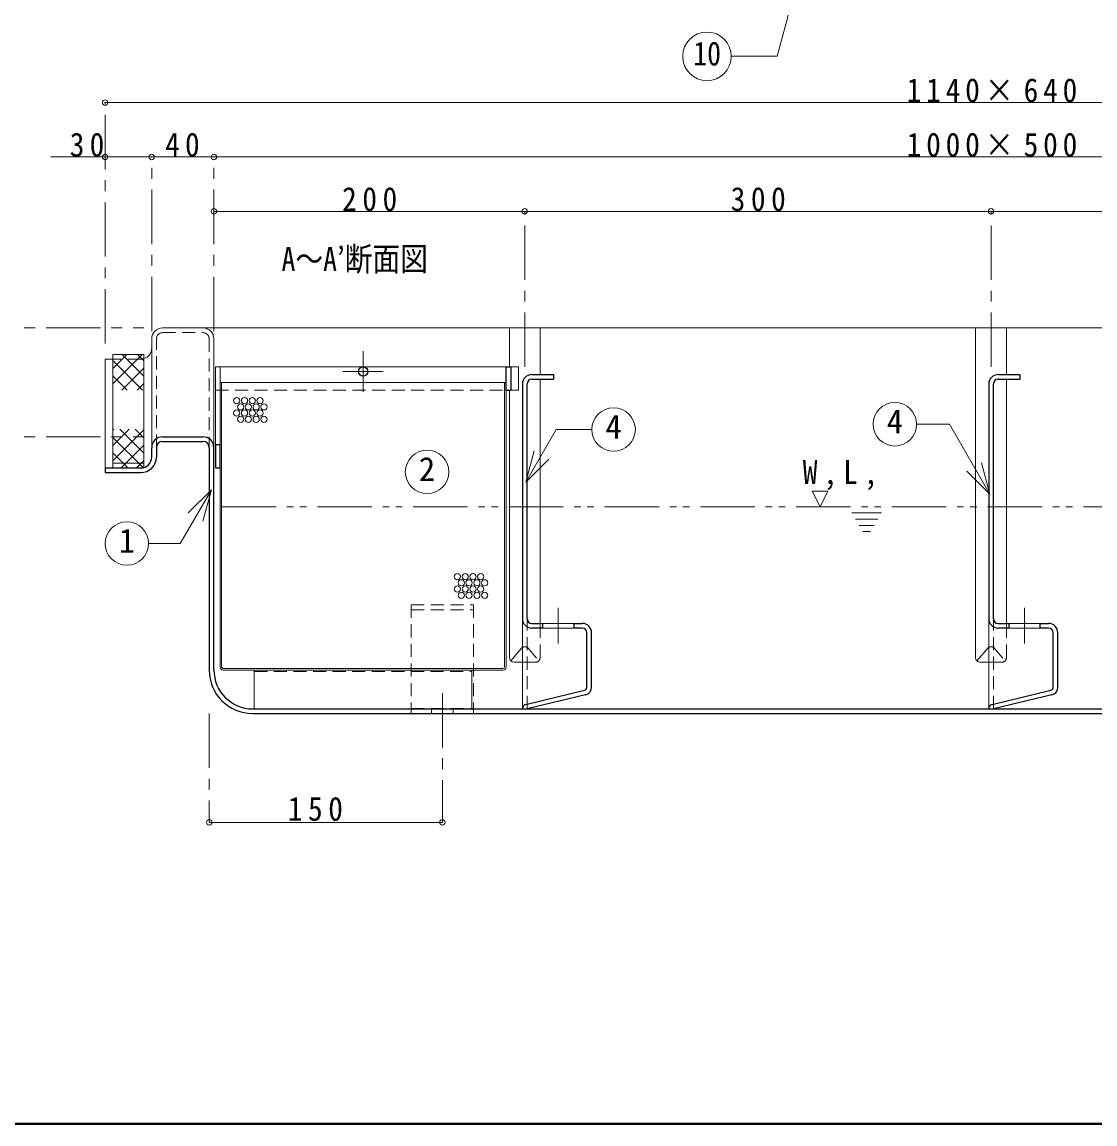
# Model space of a CAD drawing. Units: millimetres at full size, sheet at 1:7. Extents: x -1472 to 1363, y -987 to 980.
# Drawn here: x -825 to -135, y -987 to -279 of the extents above; entities that cross this region are included whole.
import ezdxf
from ezdxf.enums import TextEntityAlignment as Align

# ---------------------------------------------------------------- set-up
doc = ezdxf.new("R2010")
doc.units = ezdxf.units.MM
doc.header["$LTSCALE"] = 7
doc.header["$PDMODE"] = 32
doc.header["$PDSIZE"] = 3.5
for name, pattern in [('CHAIN1', [8, 5, -1, 1, -1]), ('DASHED1', [1.8, 1.2, -0.6]), ('DOUBLE_CHAIN1', [8.8, 5, -1, 0.6, -0.6, 0.6, -1])]:
    doc.linetypes.add(name, pattern=pattern)
doc.layers.add('0-0____1', color=4, linetype='Continuous', lineweight=9)
doc.styles.add('ＭＳ ゴシック', font='')
doc.styles.get('ＭＳ ゴシック').set_extended_font_data('MS Gothic')

msp = doc.modelspace()

# ---------------------------------------------------------------- linework, layer by layer
at = {"layer": '0-0____1', "linetype": 'CHAIN1'}
for p, q in [((-771.501, -485.38), (-771.501, -330.38)), ((-741.501, -477.38), (-741.501, -365.38)), ((-701.501, -477.38), (-701.501, -365.38)), ((-501.501, -500.38), (-501.501, -400.38)), ((-201.501, -500.38), (-201.501, -400.38)), ((-921.501, -475.38), (-746.501, -475.38)), ((-605.501, -490.38), (-605.501, -516.38)), ((-618.501, -503.38), (-592.501, -503.38)), ((-921.501, -545.38), (-746.501, -545.38)), ((-480.001, -655.38), (-480.001, -678.38)), ((-180.001, -655.38), (-180.001, -678.38)), ((-554.501, -710.18), (-554.501, -793.38)), ((-704.501, -723.38), (-704.501, -793.38))]:
    msp.add_line(p, q, dxfattribs=at)
at = {"layer": '0-0____1'}
for p, q in [((-771.501, -330.38), (368.499, -330.38)), ((-806.501, -365.38), (-741.501, -365.38)), ((-741.501, -365.38), (-701.501, -365.38)), ((-701.501, -365.38), (298.499, -365.38)), ((-701.501, -400.38), (-501.501, -400.38)), ((-501.501, -400.38), (-201.501, -400.38)), ((-201.501, -400.38), (98.499, -400.38)), ((-708.501, -475.38), (305.499, -475.38)), ((-511.404, -500.38), (-511.404, -475.38)), ((-491.599, -475.38), (-491.599, -505.38)), ((-211.404, -687.38), (-211.404, -475.38)), ((-191.599, -475.38), (-191.599, -505.38)), ((-766.501, -492.38), (-766.501, -565.38)), ((-766.501, -501.406), (-757.476, -492.38)), ((-766.501, -511.305), (-747.576, -492.38)), ((-746.501, -492.38), (-766.501, -492.38)), ((-760.479, -492.38), (-746.501, -506.358)), ((-750.579, -492.38), (-746.501, -496.458)), ((-746.501, -492.38), (-746.501, -565.088)), ((-766.501, -496.257), (-747.378, -515.38)), ((-760.677, -515.38), (-746.501, -501.205)), ((-697.501, -500.38), (-513.501, -500.38)), ((-766.501, -506.157), (-757.278, -515.38)), ((-491.599, -665.38), (-491.599, -508.38)), ((-191.599, -665.38), (-191.599, -508.38)), ((-750.777, -515.38), (-746.501, -511.104)), ((-514.501, -510.38), (-696.501, -510.38)), ((-511.404, -687.38), (-511.404, -515.38)), ((-766.501, -550.903), (-755.978, -540.38)), ((-766.501, -541.004), (-765.878, -540.38)), ((-766.501, -560.803), (-746.501, -540.803)), ((-766.501, -545.755), (-747.032, -565.224)), ((-761.976, -540.38), (-746.501, -555.855)), ((-752.077, -540.38), (-746.501, -545.956)), ((-761.179, -565.38), (-746.501, -550.702)), ((-766.501, -555.654), (-756.775, -565.38)), ((-766.501, -562.38), (-746.501, -562.38)), ((-751.28, -565.38), (-746.501, -560.602)), ((-510.53, -689.497), (-503.633, -681.269)), ((-210.53, -689.497), (-203.633, -681.269)), ((-503.001, -690.38), (-508.404, -690.38)), ((-203.001, -690.38), (-208.404, -690.38)), ((-554.501, -793.38), (-704.501, -793.38))]:
    msp.add_line(p, q, dxfattribs=at)
at = {"layer": '0-0____1', "color": 7, "lineweight": 18}
for p, q in [((-734.501, -475.38), (-708.501, -475.38)), ((-741.501, -552.38), (-741.501, -482.38)), ((-701.501, -552.38), (-701.501, -482.38)), ((-771.501, -565.38), (-771.501, -495.38)), ((-766.501, -495.38), (-771.501, -495.38)), ((-700.501, -500.38), (-697.501, -500.38)), ((-700.501, -500.38), (-700.501, -550.38)), ((-697.501, -550.38), (-697.501, -500.38)), ((-510.501, -500.38), (-505.501, -500.38)), ((-697.501, -510.38), (-696.501, -510.38)), ((-696.501, -693.38), (-696.501, -510.38)), ((-514.501, -510.38), (-513.501, -510.38)), ((-514.501, -693.38), (-514.501, -510.38)), ((-513.501, -693.38), (-513.501, -515.38)), ((-510.501, -515.38), (-505.501, -515.38)), ((-249.353, -537.319), (-228.195, -537.319)), ((-202.207, -582.332), (-228.195, -537.319)), ((-500.855, -574.63), (-481.276, -540.717)), ((-481.276, -540.717), (-458.324, -540.717)), ((-500.855, -574.63), (-495.42, -554.345)), ((-500.855, -574.63), (-486.006, -559.78)), ((-697.501, -693.38), (-697.501, -565.38)), ((-202.207, -582.332), (-207.642, -562.047)), ((-202.207, -582.332), (-217.056, -567.482)), ((-703.138, -579.383), (-723.13, -614.009)), ((-703.138, -579.383), (-717.987, -594.232)), ((-703.138, -579.383), (-708.573, -599.667)), ((-743.473, -614.009), (-723.13, -614.009)), ((-503.001, -662.38), (-503.001, -720.38)), ((-470.001, -665.38), (-490.001, -665.38)), ((-203.001, -662.38), (-203.001, -720.38)), ((-170.001, -665.38), (-190.001, -665.38)), ((-490.001, -668.38), (-470.001, -668.38)), ((-190.001, -668.38), (-170.001, -668.38)), ((-515.501, -694.38), (-695.501, -694.38)), ((-695.501, -695.38), (-515.501, -695.38)), ((-675.501, -695.38), (-675.501, -720.38)), ((-535.501, -695.38), (-535.501, -720.38))]:
    msp.add_line(p, q, dxfattribs=at)
at = {"layer": '0-0____1', "color": 7, "linetype": 'DASHED1', "lineweight": 18}
for p, q in [((-734.501, -478.38), (-708.501, -478.38)), ((-738.501, -552.38), (-738.501, -482.38)), ((-704.501, -482.38), (-704.501, -552.38)), ((-748.501, -495.38), (-766.501, -495.38)), ((-500.001, -720.38), (-500.001, -662.38)), ((-200.001, -720.38), (-200.001, -662.38))]:
    msp.add_line(p, q, dxfattribs=at)
at = {"layer": '0-0____1', "color": 5, "lineweight": 25}
for p, q in [((-513.501, -515.38), (-513.501, -500.38)), ((-513.501, -500.38), (-510.501, -500.38)), ((-510.501, -500.38), (-510.501, -515.38)), ((-497.001, -508.38), (-483.001, -508.38)), ((-197.001, -508.38), (-183.001, -508.38)), ((-513.501, -515.38), (-510.501, -515.38)), ((-503.001, -511.38), (-503.001, -662.38)), ((-500.001, -662.38), (-500.001, -511.38)), ((-203.001, -511.38), (-203.001, -662.38)), ((-200.001, -662.38), (-200.001, -511.38)), ((-734.501, -545.38), (-708.501, -545.38)), ((-741.501, -558.38), (-741.501, -552.38)), ((-738.501, -552.38), (-738.501, -558.38)), ((-734.501, -548.38), (-708.501, -548.38)), ((-704.501, -552.38), (-704.501, -695.38)), ((-701.501, -695.38), (-701.501, -552.38)), ((-700.501, -550.38), (-700.501, -565.38)), ((-700.501, -550.38), (-697.501, -550.38)), ((-771.501, -565.38), (-771.501, -568.38)), ((-771.501, -565.38), (-748.501, -565.38)), ((-771.501, -568.38), (-748.501, -568.38)), ((-497.001, -665.38), (-490.001, -665.38)), ((-490.001, -665.38), (-490.001, -668.38)), ((-470.001, -665.38), (-470.001, -668.38)), ((-470.001, -665.38), (-464.501, -665.38)), ((-197.001, -665.38), (-190.001, -665.38)), ((-190.001, -665.38), (-190.001, -668.38)), ((-170.001, -665.38), (-170.001, -668.38)), ((-170.001, -665.38), (-164.501, -665.38)), ((-490.001, -668.38), (-497.001, -668.38)), ((-464.501, -668.38), (-470.001, -668.38)), ((-461.501, -706.442), (-461.501, -671.38)), ((-458.501, -706.442), (-458.501, -671.38)), ((-190.001, -668.38), (-197.001, -668.38)), ((-164.501, -668.38), (-170.001, -668.38)), ((-161.501, -706.442), (-161.501, -671.38)), ((-158.501, -706.442), (-158.501, -671.38)), ((-500.704, -717.464), (-463.033, -708.386)), ((-200.704, -717.464), (-163.033, -708.386)), ((-462.33, -711.303), (-500.001, -720.38)), ((-162.33, -711.303), (-200.001, -720.38)), ((-676.501, -720.38), (273.499, -720.38)), ((-676.501, -723.38), (273.499, -723.38))]:
    msp.add_line(p, q, dxfattribs=at)
at = {"layer": '0-0____1', "linetype": 'DASHED1'}
for p, q in [((-700.501, -515.38), (-513.501, -515.38)), ((-574.501, -653.38), (-574.501, -723.38)), ((-574.501, -656.58), (-534.501, -656.58)), ((-491.599, -687.38), (-491.599, -665.38)), ((-191.599, -687.38), (-191.599, -665.38)), ((-499.37, -681.269), (-492.473, -689.497)), ((-199.37, -681.269), (-192.473, -689.497)), ((-494.599, -690.38), (-503.001, -690.38)), ((-194.599, -690.38), (-203.001, -690.38)), ((-675.501, -696.38), (-535.501, -696.38)), ((-574.501, -720.18), (-534.501, -720.18)), ((-561.501, -720.18), (-561.501, -723.38)), ((-547.501, -720.18), (-547.501, -723.38))]:
    msp.add_line(p, q, dxfattribs=at)
at = {"layer": '0-0____1', "linetype": 'DOUBLE_CHAIN1'}
for p, q in [((-696.501, -590.38), (144.499, -590.38)), ((-291.101, -594.38), (-271.901, -594.38)), ((-288.701, -598.38), (-274.301, -598.38)), ((-286.301, -602.38), (-276.701, -602.38)), ((-283.901, -606.38), (-279.101, -606.38))]:
    msp.add_line(p, q, dxfattribs=at)
at = {"layer": '0-0____1', "color": 1, "lineweight": 40}
msp.add_line((1363.499, -987.38), (-1471.501, -987.38), dxfattribs=at)
at = {"layer": '0-0____1', "color": 7, "lineweight": 18}
for points in [[(-325.828, -251.129), (-339.095, -300.64), (-368.686, -300.64)], [(-505.501, -500.38), (-505.501, -501.521), (-505.501, -515.38)]]:
    msp.add_lwpolyline(points, dxfattribs=at)
at = {"layer": '0-0____1', "color": 5, "lineweight": 25}
for points in [[(-497.001, -505.38), (-483.001, -505.38), (-483.001, -508.38)], [(-197.001, -505.38), (-183.001, -505.38), (-183.001, -508.38)], [(-700.501, -565.38), (-697.501, -565.38), (-697.501, -550.38)]]:
    msp.add_lwpolyline(points, dxfattribs=at)
at = {"layer": '0-0____1'}
msp.add_lwpolyline([(-311.501, -590.38), (-316.501, -580.38), (-306.501, -580.38)], close=True, dxfattribs=at)
at = {"layer": '0-0____1', "linetype": 'DASHED1'}
msp.add_lwpolyline([(-574.501, -653.38), (-534.501, -653.38), (-534.501, -723.38)], dxfattribs=at)
at = {"layer": '0-0____1', "color": 7, "lineweight": 18}
for centre, radius in [((-384.286, -300.64), 15.6), ((-263.353, -537.319), 14), ((-444.324, -540.717), 14), ((-564.339, -567.929), 14), ((-757.473, -614.009), 14)]:
    msp.add_circle(centre, radius, dxfattribs=at)
at = {"layer": '0-0____1', "color": 5, "lineweight": 25}
msp.add_circle((-605.501, -503.38), 3, dxfattribs=at)
at = {"layer": '0-0____1'}
for centre in [(-686.811, -522.119), (-684.311, -526.119), (-681.811, -522.119), (-679.311, -526.119), (-676.811, -522.119), (-674.311, -526.119), (-671.811, -522.119), (-669.311, -526.119), (-686.811, -530.119), (-681.811, -530.119), (-676.811, -530.119), (-671.811, -530.119), (-684.311, -534.119), (-679.311, -534.119), (-674.311, -534.119), (-669.311, -534.119), (-544.797, -635.287), (-542.297, -639.287), (-539.797, -635.287), (-537.297, -639.287), (-534.797, -635.287), (-532.297, -639.287), (-529.797, -635.287), (-527.297, -639.287), (-544.797, -643.287), (-539.797, -643.287), (-534.797, -643.287), (-529.797, -643.287), (-542.297, -647.287), (-537.297, -647.287), (-532.297, -647.287), (-527.297, -647.287)]:
    msp.add_circle(centre, 2, dxfattribs=at)
at = {"layer": '0-0____1', "color": 7, "lineweight": 18}
for centre, radius, start, end in [((-734.501, -482.38), 7, 90, 180), ((-708.501, -482.38), 7, 0, 90), ((-748.501, -488.38), 7, 286.60155, 0), ((-695.501, -693.38), 2, 180, 270), ((-695.501, -693.38), 1, 180, 270), ((-515.501, -693.38), 1, 270, 0), ((-515.501, -693.38), 2, 270, 0)]:
    msp.add_arc(centre, radius, start, end, dxfattribs=at)
at = {"layer": '0-0____1', "color": 7, "linetype": 'DASHED1', "lineweight": 18}
for centre, radius, start, end in [((-734.501, -482.38), 4, 90, 180), ((-708.501, -482.38), 4, 0, 90), ((-748.501, -488.38), 7, 270, 286.60155)]:
    msp.add_arc(centre, radius, start, end, dxfattribs=at)
at = {"layer": '0-0____1', "color": 5, "lineweight": 25}
for centre, radius, start, end in [((-497.001, -511.38), 6, 90, 180), ((-497.001, -511.38), 3, 90, 180), ((-197.001, -511.38), 6, 90, 180), ((-197.001, -511.38), 3, 90, 180), ((-734.501, -552.38), 7, 90, 180), ((-708.501, -552.38), 7, 0, 90), ((-734.501, -552.38), 4, 90, 180), ((-708.501, -552.38), 4, 0, 90), ((-748.501, -558.38), 7, 270, 0), ((-748.501, -558.38), 10, 270, 0), ((-497.001, -662.38), 6, 180, 270), ((-497.001, -662.38), 3, 180, 270), ((-464.501, -671.38), 6, 0, 90), ((-197.001, -662.38), 6, 180, 270), ((-197.001, -662.38), 3, 180, 270), ((-164.501, -671.38), 6, 0, 90), ((-464.501, -671.38), 3, 0, 90), ((-164.501, -671.38), 3, 0, 90), ((-676.501, -695.38), 28, 180, 270), ((-676.501, -695.38), 25, 180, 270), ((-463.501, -706.442), 2, 283.54794, 0), ((-463.501, -706.442), 5, 283.54794, 0), ((-163.501, -706.442), 2, 283.54794, 0), ((-163.501, -706.442), 5, 283.54794, 0), ((-500.001, -720.38), 3, 103.54794, 180), ((-200.001, -720.38), 3, 103.54794, 180)]:
    msp.add_arc(centre, radius, start, end, dxfattribs=at)
at = {"layer": '0-0____1', "linetype": 'DASHED1'}
for centre, start, end in [((-501.501, -683.38), 44.72027, 120), ((-201.501, -683.38), 44.72027, 120), ((-494.599, -687.38), 270, 0), ((-194.599, -687.38), 270, 0)]:
    msp.add_arc(centre, 3, start, end, dxfattribs=at)
at = {"layer": '0-0____1'}
for centre, start, end in [((-508.404, -687.38), 180, 270), ((-501.501, -683.38), 120, 135.27973), ((-208.404, -687.38), 180, 270), ((-201.501, -683.38), 120, 135.27973)]:
    msp.add_arc(centre, 3, start, end, dxfattribs=at)
for p in [(-771.501, -330.38), (-771.501, -365.38), (-741.501, -365.38), (-701.501, -365.38), (-701.501, -400.38), (-501.501, -400.38), (-201.501, -400.38), (-704.501, -793.38), (-554.501, -793.38)]:
    msp.add_point(p, dxfattribs=at)

# ---------------------------------------------------------------- texts
at = {"layer": '0-0____1', "color": 7, "style": 'ＭＳ ゴシック', "width": 0.85}
for s, p in [('10', (-393.036, -311.14)), ('A～A’断面図', (-657.966, -443.314))]:
    msp.add_text(s, height=15.4, dxfattribs=at).set_placement(p, align=Align.BOTTOM_LEFT)
at = {"layer": '0-0____1', "color": 7, "style": 'ＭＳ ゴシック'}
for s, p in [('4', (-268.603, -547.819)), ('4', (-449.574, -551.217)), ('2', (-569.589, -578.429)), ('1', (-762.723, -624.509))]:
    msp.add_text(s, height=15.4, dxfattribs=at).set_placement(p, align=Align.BOTTOM_LEFT)
at = {"layer": '0-0____1', "color": 7, "char_height": 15.4, "attachment_point": 7, "style": 'ＭＳ ゴシック'}
for s, insert in [('\\T1.33;\\W0.9;1140×640', (-255.751, -330.38)), ('\\T1.36;\\W0.9;30', (-794.251, -365.38)), ('\\T1.36;\\W0.9;40', (-732.876, -365.38)), ('\\T1.33;\\W0.9;1000×500', (-255.751, -365.38)), ('\\T1.38;\\W0.9;200', (-619.001, -400.38)), ('\\T1.38;\\W0.9;300', (-369.001, -400.38)), ('\\T1.38;\\W0.9;W,L,', (-322.605, -579.734)), ('\\T1.38;\\W0.9;150', (-653.953, -792.591))]:
    msp.add_mtext(s, dxfattribs=dict(at, insert=insert))

doc.saveas('drawing.dxf')
